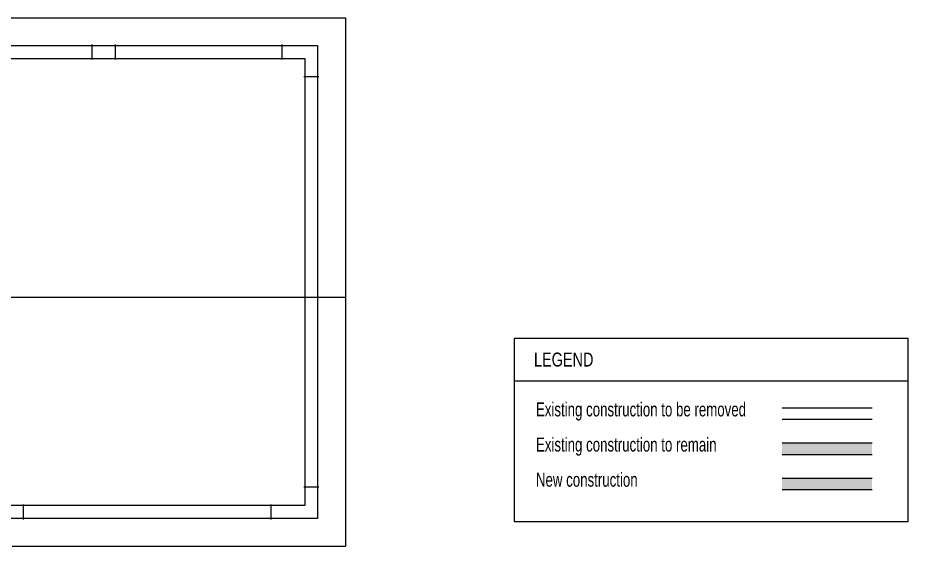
# Model space of a CAD drawing. Extents: x -757 to 664, y -454 to 231.
# Drawn here: x 279.2 to 663.8, y -298.3 to -70.3 of the extents above; entities that cross this region are included whole.
import ezdxf
from ezdxf.enums import TextEntityAlignment as Align

# ---------------------------------------------------------------- set-up
doc = ezdxf.new("R2010")
doc.units = 0
doc.header["$MEASUREMENT"] = 0
doc.layers.add('1.2DRWDWS', color=3, linetype='Continuous')
doc.layers.add('1.2FILL', color=7, linetype='Continuous')
doc.styles.add('DCADTXTSTYLE16', font='ARIAL NARROW')
doc.styles.add('DCADTXTSTYLE17', font='ARIAL NARROW')
doc.styles.add('DCADTXTSTYLE18', font='ARIAL NARROW')
doc.styles.add('DCADTXTSTYLE19', font='ARIAL NARROW')

msp = doc.modelspace()

# ---------------------------------------------------------------- hatches: boundary and pattern name
at = {"layer": '1.2FILL', "linetype": 'Continuous', "ltscale": 8}
for points in [[(609.31, -258.69), (648.21, -258.69), (648.21, -253.69), (609.31, -253.69)], [(609.31, -273.86), (648.21, -273.86), (648.21, -268.86), (609.31, -268.86)]]:
    msp.add_hatch(color=7, dxfattribs=at).paths.add_polyline_path(points, flags=0)

# ---------------------------------------------------------------- linework, layer by layer
at = {"layer": '1.2DRWDWS', "color": 3, "linetype": 'Continuous', "ltscale": 12}
for p, q in [((264.7, -70.28), (420.7, -70.28)), ((420.7, -70.28), (420.7, -298.28)), ((276.7, -298.28), (420.7, -298.28))]:
    msp.add_line(p, q, dxfattribs=at)
at = {"layer": '1.2DRWDWS', "color": 7, "linetype": 'Continuous', "ltscale": 4}
for p, q in [((264.7, -82.28), (408.7, -82.28)), ((311.2, -81.78), (311.2, -88.28)), ((321.2, -81.78), (321.2, -88.28)), ((393.2, -81.78), (393.2, -88.28)), ((408.7, -82.28), (408.7, -286.28)), ((264.7, -87.78), (403.2, -87.78)), ((403.2, -87.78), (403.2, -280.78)), ((409.2, -95.78), (402.7, -95.78)), ((409.2, -272.78), (402.7, -272.78)), ((281.7, -286.78), (281.7, -280.28)), ((388.7, -286.78), (388.7, -280.28)), ((403.2, -280.78), (264.7, -280.78)), ((408.7, -286.28), (265.2, -286.28))]:
    msp.add_line(p, q, dxfattribs=at)
at = {"layer": '1.2DRWDWS', "color": 1, "linetype": 'Continuous', "ltscale": 12}
msp.add_line((420.7, -190.93), (264.73, -190.93), dxfattribs=at)
at = {"layer": '1.2FILL', "color": 5, "linetype": 'Continuous', "ltscale": 8}
for p, q in [((493.59, -208.66), (493.59, -226.92)), ((493.59, -226.92), (663.77, -226.92))]:
    msp.add_line(p, q, dxfattribs=at)
at = {"layer": '1.2FILL', "color": 11, "linetype": 'Continuous', "ltscale": 2}
for p, q in [((609.31, -238.52), (648.21, -238.52)), ((609.31, -243.52), (648.21, -243.52))]:
    msp.add_line(p, q, dxfattribs=at)
at = {"layer": '1.2FILL', "color": 5, "linetype": 'Continuous', "ltscale": 2}
for p, q in [((609.31, -253.69), (648.21, -253.69)), ((609.31, -258.69), (648.21, -258.69)), ((609.31, -268.86), (648.21, -268.86)), ((609.31, -273.86), (648.21, -273.86))]:
    msp.add_line(p, q, dxfattribs=at)
at = {"layer": '1.2FILL', "color": 5, "linetype": 'Continuous', "ltscale": 8, "elevation": 50623.97}
msp.add_lwpolyline([(493.59, -287.64), (663.77, -287.64), (663.77, -208.66), (493.59, -208.66)], close=True, dxfattribs=at)

# ---------------------------------------------------------------- texts
at = {"layer": '1.2FILL', "color": 5, "linetype": 'Continuous', "ltscale": 1.375, "style": 'DCADTXTSTYLE19', "width": 0.909091}
msp.add_text('LEGEND', height=6, dxfattribs=at).set_placement((502.14, -222.54), align=Align.BOTTOM_LEFT)
at = {"layer": '1.2FILL', "color": 3, "linetype": 'Continuous', "ltscale": 2, "width": 0.833333}
for s, style, p in [('Existing construction to be removed', 'DCADTXTSTYLE16', (503, -244.06)), ('Existing construction to remain', 'DCADTXTSTYLE17', (503, -259.23)), ('New construction', 'DCADTXTSTYLE18', (503, -274.4))]:
    msp.add_text(s, height=6, dxfattribs=dict(at, style=style)).set_placement(p, align=Align.BOTTOM_LEFT)

doc.saveas('drawing.dxf')
